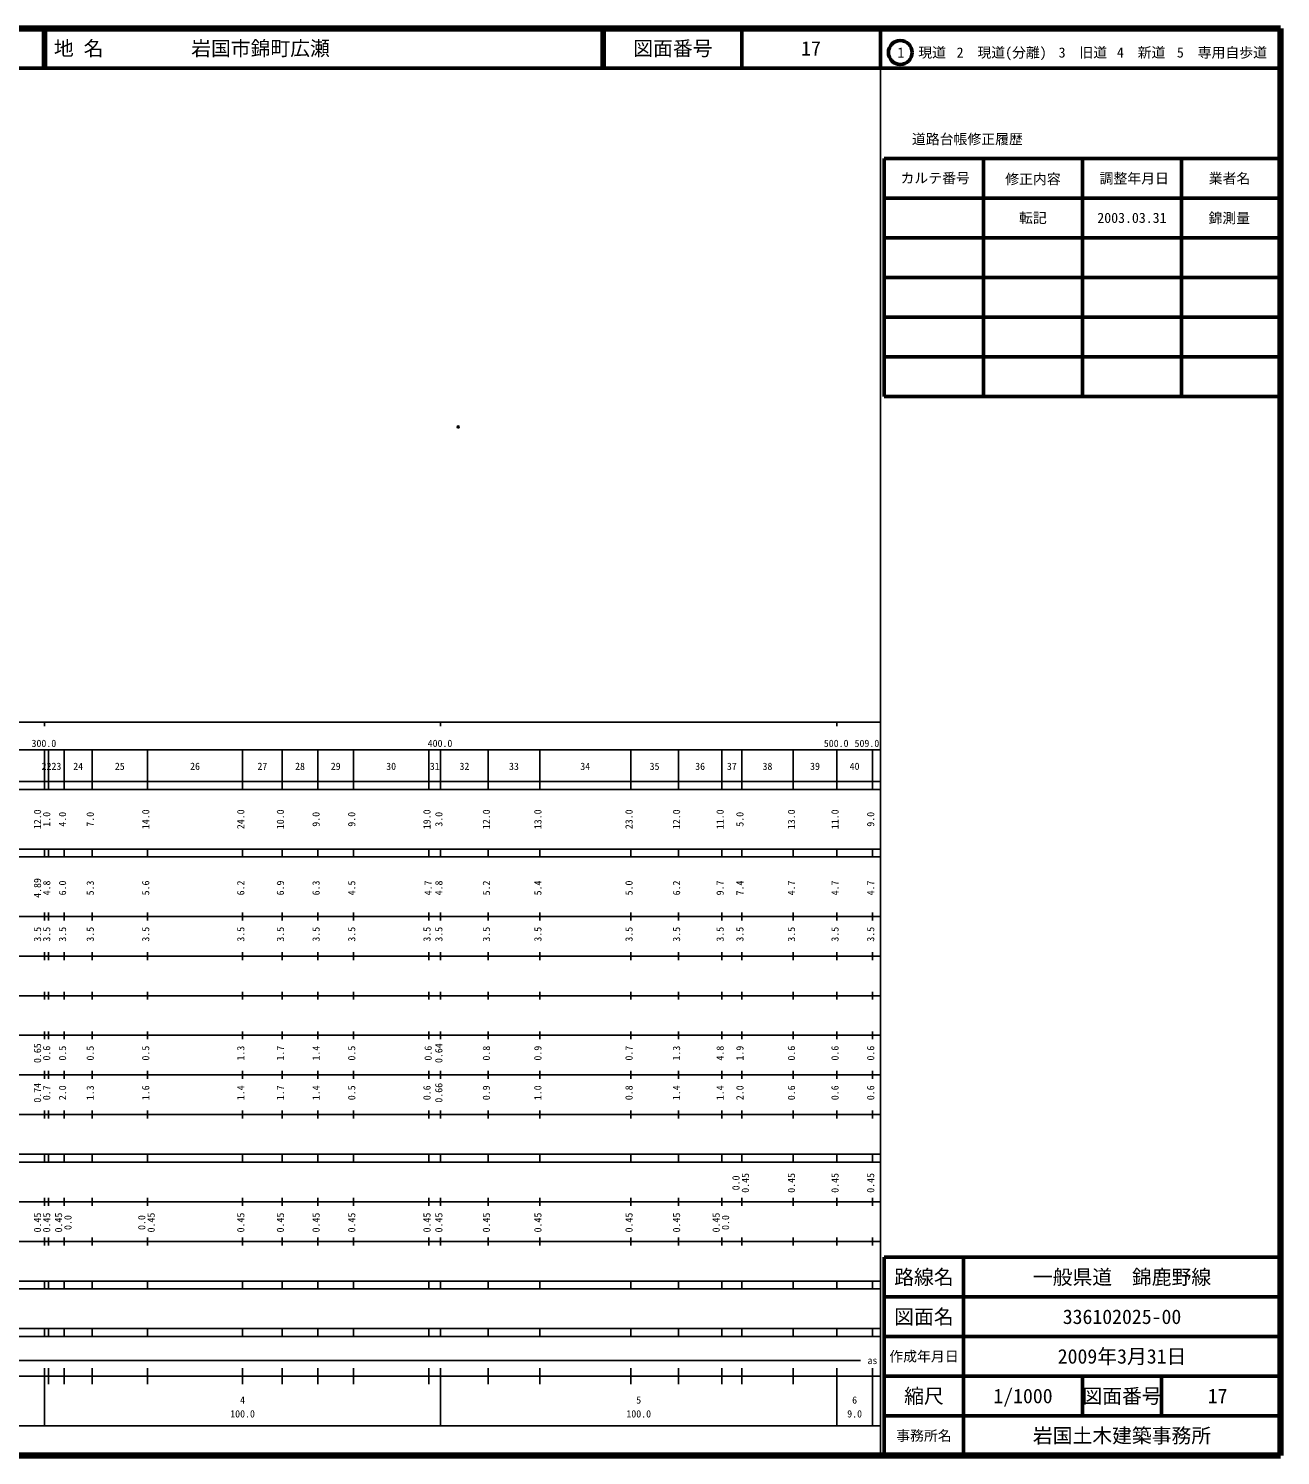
# Model space of a CAD drawing. Units: millimetres on the paper. Extents: x 40 to 680, y 20 to 380.
# Drawn here: x 364 to 680, y 20 to 380 of the extents above; entities that cross this region are included whole.
import ezdxf
from ezdxf.enums import TextEntityAlignment as Align

# ---------------------------------------------------------------- set-up
doc = ezdxf.new("R2010")
doc.units = ezdxf.units.MM
doc.header["$PDMODE"] = 32
doc.header["$PDSIZE"] = 0.5
doc.layers.add('M-OTRS', color=6, linetype='Continuous')
doc.layers.add('M-TTL-TXT', color=7, linetype='Continuous')
for name, color, linetype, lineweight in [('M-TTL', 2, 'Continuous', 140), ('M-TTL-BAND', 7, 'Continuous', 25), ('M-TTL-FRAM', 2, 'Continuous', 50), ('M-TTL-LINE', 7, 'Continuous', 50)]:
    doc.layers.add(name, color=color, linetype=linetype, lineweight=lineweight)
doc.styles.add('ＭＳ ゴシック', font='')
doc.styles.get('ＭＳ ゴシック').set_extended_font_data('MS Gothic')

msp = doc.modelspace()

# ---------------------------------------------------------------- linework, layer by layer
at = {"layer": 'M-OTRS'}
msp.add_point((472.44, 279.476), dxfattribs=at)
at = {"layer": 'M-TTL'}
for p, q in [((680, 380), (40, 380)), ((680, 20), (680, 380)), ((40, 20), (680, 20))]:
    msp.add_line(p, q, dxfattribs=at)
at = {"layer": 'M-TTL-BAND'}
for p, q in [((579, 20), (579, 370)), ((40, 205), (579, 205)), ((368, 205), (368, 204)), ((468, 205), (468, 204)), ((568, 205), (568, 204)), ((68, 198), (579, 198)), ((368, 188), (368, 198)), ((369, 188), (369, 198)), ((373, 188), (373, 198)), ((380, 188), (380, 198)), ((394, 188), (394, 198)), ((418, 188), (418, 198)), ((428, 188), (428, 198)), ((437, 188), (437, 198)), ((446, 188), (446, 198)), ((465, 188), (465, 198)), ((468, 188), (468, 198)), ((480, 188), (480, 198)), ((493, 188), (493, 198)), ((516, 188), (516, 198)), ((528, 188), (528, 198)), ((539, 188), (539, 198)), ((544, 188), (544, 198)), ((557, 188), (557, 198)), ((568, 188), (568, 198)), ((577, 188), (577, 198)), ((40, 190), (579, 190)), ((40, 188), (579, 188)), ((40, 173), (579, 173)), ((368, 171), (368, 173)), ((369, 171), (369, 173)), ((373, 171), (373, 173)), ((380, 171), (380, 173)), ((394, 171), (394, 173)), ((418, 171), (418, 173)), ((428, 171), (428, 173)), ((437, 171), (437, 173)), ((446, 171), (446, 173)), ((465, 171), (465, 173)), ((468, 171), (468, 173)), ((480, 171), (480, 173)), ((493, 171), (493, 173)), ((516, 171), (516, 173)), ((528, 171), (528, 173)), ((539, 171), (539, 173)), ((544, 171), (544, 173)), ((557, 171), (557, 173)), ((568, 171), (568, 173)), ((577, 171), (577, 173)), ((40, 171), (579, 171)), ((40, 156), (579, 156)), ((368, 155), (368, 157)), ((369, 155), (369, 157)), ((373, 155), (373, 157)), ((380, 155), (380, 157)), ((394, 155), (394, 157)), ((418, 155), (418, 157)), ((428, 155), (428, 157)), ((437, 155), (437, 157)), ((446, 155), (446, 157)), ((465, 155), (465, 157)), ((468, 155), (468, 157)), ((480, 155), (480, 157)), ((493, 155), (493, 157)), ((516, 155), (516, 157)), ((528, 155), (528, 157)), ((539, 155), (539, 157)), ((544, 155), (544, 157)), ((557, 155), (557, 157)), ((568, 155), (568, 157)), ((577, 155), (577, 157)), ((46, 146), (579, 146)), ((368, 145), (368, 147)), ((369, 145), (369, 147)), ((373, 145), (373, 147)), ((380, 145), (380, 147)), ((394, 145), (394, 147)), ((418, 145), (418, 147)), ((428, 145), (428, 147)), ((437, 145), (437, 147)), ((446, 145), (446, 147)), ((465, 145), (465, 147)), ((468, 145), (468, 147)), ((480, 145), (480, 147)), ((493, 145), (493, 147)), ((516, 145), (516, 147)), ((528, 145), (528, 147)), ((539, 145), (539, 147)), ((544, 145), (544, 147)), ((557, 145), (557, 147)), ((568, 145), (568, 147)), ((577, 145), (577, 147)), ((368, 135), (368, 137)), ((369, 135), (369, 137)), ((373, 135), (373, 137)), ((380, 135), (380, 137)), ((394, 135), (394, 137)), ((418, 135), (418, 137)), ((428, 135), (428, 137)), ((437, 135), (437, 137)), ((446, 135), (446, 137)), ((465, 135), (465, 137)), ((468, 135), (468, 137)), ((480, 135), (480, 137)), ((493, 135), (493, 137)), ((516, 135), (516, 137)), ((528, 135), (528, 137)), ((539, 135), (539, 137)), ((544, 135), (544, 137)), ((557, 135), (557, 137)), ((568, 135), (568, 137)), ((577, 135), (577, 137)), ((52, 136), (579, 136)), ((46, 126), (579, 126)), ((368, 125), (368, 127)), ((369, 125), (369, 127)), ((373, 125), (373, 127)), ((380, 125), (380, 127)), ((394, 125), (394, 127)), ((418, 125), (418, 127)), ((428, 125), (428, 127)), ((437, 125), (437, 127)), ((446, 125), (446, 127)), ((465, 125), (465, 127)), ((468, 125), (468, 127)), ((480, 125), (480, 127)), ((493, 125), (493, 127)), ((516, 125), (516, 127)), ((528, 125), (528, 127)), ((539, 125), (539, 127)), ((544, 125), (544, 127)), ((557, 125), (557, 127)), ((568, 125), (568, 127)), ((577, 125), (577, 127)), ((52, 116), (579, 116)), ((368, 115), (368, 117)), ((369, 115), (369, 117)), ((373, 115), (373, 117)), ((380, 115), (380, 117)), ((394, 115), (394, 117)), ((418, 115), (418, 117)), ((428, 115), (428, 117)), ((437, 115), (437, 117)), ((446, 115), (446, 117)), ((465, 115), (465, 117)), ((468, 115), (468, 117)), ((480, 115), (480, 117)), ((493, 115), (493, 117)), ((516, 115), (516, 117)), ((528, 115), (528, 117)), ((539, 115), (539, 117)), ((544, 115), (544, 117)), ((557, 115), (557, 117)), ((568, 115), (568, 117)), ((577, 115), (577, 117)), ((46, 106), (579, 106)), ((368, 105), (368, 107)), ((369, 105), (369, 107)), ((373, 105), (373, 107)), ((380, 105), (380, 107)), ((394, 105), (394, 107)), ((418, 105), (418, 107)), ((428, 105), (428, 107)), ((437, 105), (437, 107)), ((446, 105), (446, 107)), ((465, 105), (465, 107)), ((468, 105), (468, 107)), ((480, 105), (480, 107)), ((493, 105), (493, 107)), ((516, 105), (516, 107)), ((528, 105), (528, 107)), ((539, 105), (539, 107)), ((544, 105), (544, 107)), ((557, 105), (557, 107)), ((568, 105), (568, 107)), ((577, 105), (577, 107)), ((40, 96), (579, 96)), ((40, 94), (579, 94)), ((368, 94), (368, 96)), ((369, 94), (369, 96)), ((373, 94), (373, 96)), ((380, 94), (380, 96)), ((394, 94), (394, 96)), ((418, 94), (418, 96)), ((428, 94), (428, 96)), ((437, 94), (437, 96)), ((446, 94), (446, 96)), ((465, 94), (465, 96)), ((468, 94), (468, 96)), ((480, 94), (480, 96)), ((493, 94), (493, 96)), ((516, 94), (516, 96)), ((528, 94), (528, 96)), ((539, 94), (539, 96)), ((544, 94), (544, 96)), ((557, 94), (557, 96)), ((568, 94), (568, 96)), ((577, 94), (577, 96)), ((49, 84), (579, 84)), ((368, 83), (368, 85)), ((369, 83), (369, 85)), ((373, 83), (373, 85)), ((380, 83), (380, 85)), ((394, 83), (394, 85)), ((418, 83), (418, 85)), ((428, 83), (428, 85)), ((437, 83), (437, 85)), ((446, 83), (446, 85)), ((465, 83), (465, 85)), ((468, 83), (468, 85)), ((480, 83), (480, 85)), ((493, 83), (493, 85)), ((516, 83), (516, 85)), ((528, 83), (528, 85)), ((539, 83), (539, 85)), ((544, 83), (544, 85)), ((557, 83), (557, 85)), ((568, 83), (568, 85)), ((577, 83), (577, 85)), ((40, 74), (579, 74)), ((368, 73), (368, 75)), ((369, 73), (369, 75)), ((373, 73), (373, 75)), ((380, 73), (380, 75)), ((394, 73), (394, 75)), ((418, 73), (418, 75)), ((428, 73), (428, 75)), ((437, 73), (437, 75)), ((446, 73), (446, 75)), ((465, 73), (465, 75)), ((468, 73), (468, 75)), ((480, 73), (480, 75)), ((493, 73), (493, 75)), ((516, 73), (516, 75)), ((528, 73), (528, 75)), ((539, 73), (539, 75)), ((544, 73), (544, 75)), ((557, 73), (557, 75)), ((568, 73), (568, 75)), ((577, 73), (577, 75)), ((40, 64), (579, 64)), ((40, 62), (579, 62)), ((368, 62), (368, 64)), ((369, 62), (369, 64)), ((373, 62), (373, 64)), ((380, 62), (380, 64)), ((394, 62), (394, 64)), ((418, 62), (418, 64)), ((428, 62), (428, 64)), ((437, 62), (437, 64)), ((446, 62), (446, 64)), ((465, 62), (465, 64)), ((468, 62), (468, 64)), ((480, 62), (480, 64)), ((493, 62), (493, 64)), ((516, 62), (516, 64)), ((528, 62), (528, 64)), ((539, 62), (539, 64)), ((544, 62), (544, 64)), ((557, 62), (557, 64)), ((568, 62), (568, 64)), ((577, 62), (577, 64)), ((40, 52), (579, 52)), ((368, 50), (368, 52)), ((369, 50), (369, 52)), ((373, 50), (373, 52)), ((380, 50), (380, 52)), ((394, 50), (394, 52)), ((418, 50), (418, 52)), ((428, 50), (428, 52)), ((437, 50), (437, 52)), ((446, 50), (446, 52)), ((465, 50), (465, 52)), ((468, 50), (468, 52)), ((480, 50), (480, 52)), ((493, 50), (493, 52)), ((516, 50), (516, 52)), ((528, 50), (528, 52)), ((539, 50), (539, 52)), ((544, 50), (544, 52)), ((557, 50), (557, 52)), ((568, 50), (568, 52)), ((577, 50), (577, 52)), ((40, 50), (579, 50)), ((71, 44), (574, 44)), ((40, 40), (579, 40)), ((368, 27.5), (368, 42)), ((369, 38), (369, 42)), ((373, 38), (373, 42)), ((380, 38), (380, 42)), ((394, 38), (394, 42)), ((418, 38), (418, 42)), ((428, 38), (428, 42)), ((437, 38), (437, 42)), ((446, 38), (446, 42)), ((465, 38), (465, 42)), ((468, 27.5), (468, 42)), ((480, 38), (480, 42)), ((493, 38), (493, 42)), ((516, 38), (516, 42)), ((528, 38), (528, 42)), ((539, 38), (539, 42)), ((544, 38), (544, 42)), ((557, 38), (557, 42)), ((568, 27.5), (568, 42)), ((577, 27.5), (577, 42)), ((68, 27.5), (579, 27.5))]:
    msp.add_line(p, q, dxfattribs=at)
at = {"layer": 'M-TTL-FRAM'}
for p, q in [((580, 347.197), (580, 287.197)), ((580, 347.197), (680, 347.197)), ((580, 287.197), (680, 287.197)), ((680, 70), (580, 70)), ((580, 70), (580, 20))]:
    msp.add_line(p, q, dxfattribs=at)
at = {"layer": 'M-TTL-LINE'}
for p, q in [((367.75, 380), (367.75, 370)), ((368.25, 380), (368.25, 370)), ((508.747, 380), (508.747, 370)), ((509.247, 380), (509.247, 370)), ((543.997, 380), (543.997, 370)), ((579, 380), (579, 370)), ((40, 370), (680, 370)), ((605, 347.197), (605, 287.197)), ((630, 347.197), (630, 287.197)), ((655, 347.197), (655, 287.197)), ((580, 337.197), (680, 337.197)), ((580, 327.197), (680, 327.197)), ((580, 317.197), (680, 317.197)), ((580, 307.197), (680, 307.197)), ((580, 297.197), (680, 297.197)), ((600, 70), (600, 20)), ((680, 60), (580, 60)), ((680, 50), (580, 50)), ((680, 40), (580, 40)), ((630, 40), (630, 30)), ((650, 40), (650, 30)), ((680, 30), (580, 30))]:
    msp.add_line(p, q, dxfattribs=at)
msp.add_circle((584.031, 373.958), 3, dxfattribs=at)

# ---------------------------------------------------------------- texts
at = {"layer": 'M-TTL-BAND', "style": 'ＭＳ ゴシック'}
for s, p in [('300.0', (367.844, 198.195)), ('400.0', (467.844, 198.195)), ('500.0', (567.844, 198.195)), ('509.0', (575.601, 198.195)), ('22', (368.5, 192.405)), ('23', (371, 192.405)), ('24', (376.5, 192.405)), ('25', (387, 192.405)), ('26', (406, 192.405)), ('27', (423, 192.405)), ('28', (432.5, 192.405)), ('29', (441.5, 192.405)), ('30', (455.5, 192.405)), ('31', (466.5, 192.405)), ('32', (474, 192.405)), ('33', (486.5, 192.405)), ('34', (504.5, 192.405)), ('35', (522, 192.405)), ('36', (533.5, 192.405)), ('37', (541.5, 192.405)), ('38', (550.5, 192.405)), ('39', (562.5, 192.405)), ('40', (572.5, 192.405)), ('as', (577, 42.5)), ('4', (418, 32.523)), ('5', (518, 32.523)), ('6', (572.5, 32.523)), ('100.0', (418, 29.033)), ('100.0', (518, 29.033)), ('9.0', (572.5, 29.033))]:
    msp.add_text(s, height=1.833, dxfattribs=at).set_placement(p, align=Align.BOTTOM_CENTER)
for s, p in [('12.0', (367.685, 180.5)), ('1.0', (370, 180.5)), ('4.0', (374, 180.5)), ('7.0', (381, 180.5)), ('14.0', (395, 180.5)), ('24.0', (419, 180.5)), ('10.0', (429, 180.5)), ('9.0', (438, 180.5)), ('9.0', (447, 180.5)), ('19.0', (466, 180.5)), ('3.0', (469, 180.5)), ('12.0', (481, 180.5)), ('13.0', (494, 180.5)), ('23.0', (517, 180.5)), ('12.0', (529, 180.5)), ('11.0', (540, 180.5)), ('5.0', (545, 180.5)), ('13.0', (558, 180.5)), ('11.0', (569, 180.5)), ('9.0', (578, 180.5)), ('4.89', (367.685, 163.174)), ('4.8', (370, 163.174)), ('6.0', (374, 163.174)), ('5.3', (381, 163.174)), ('5.6', (395, 163.174)), ('6.2', (419, 163.174)), ('6.9', (429, 163.174)), ('6.3', (438, 163.174)), ('4.5', (447, 163.174)), ('4.7', (466.299, 163.174)), ('4.8', (469, 163.174)), ('5.2', (481, 163.174)), ('5.4', (494, 163.174)), ('5.0', (517, 163.174)), ('6.2', (529, 163.174)), ('9.7', (540, 163.174)), ('7.4', (545, 163.174)), ('4.7', (558, 163.174)), ('4.7', (569, 163.174)), ('4.7', (578, 163.174)), ('3.5', (367.685, 151.5)), ('3.5', (370, 151.5)), ('3.5', (374, 151.5)), ('3.5', (381, 151.5)), ('3.5', (395, 151.5)), ('3.5', (419, 151.5)), ('3.5', (429, 151.5)), ('3.5', (438, 151.5)), ('3.5', (447, 151.5)), ('3.5', (466, 151.5)), ('3.5', (469, 151.5)), ('3.5', (481, 151.5)), ('3.5', (494, 151.5)), ('3.5', (517, 151.5)), ('3.5', (529, 151.5)), ('3.5', (540, 151.5)), ('3.5', (545, 151.5)), ('3.5', (558, 151.5)), ('3.5', (569, 151.5)), ('3.5', (578, 151.5)), ('0.65', (367.685, 121.5)), ('0.6', (370, 121.5)), ('0.5', (374, 121.5)), ('0.5', (381, 121.5)), ('0.5', (395, 121.5)), ('1.3', (419, 121.5)), ('1.7', (429, 121.5)), ('1.4', (438, 121.5)), ('0.5', (447, 121.5)), ('0.6', (466.299, 121.5)), ('0.64', (469, 121.5)), ('0.8', (481, 121.5)), ('0.9', (494, 121.5)), ('0.7', (517, 121.5)), ('1.3', (529, 121.5)), ('4.8', (540, 121.5)), ('1.9', (545, 121.5)), ('0.6', (558, 121.5)), ('0.6', (569, 121.5)), ('0.6', (578, 121.5)), ('0.74', (367.685, 111.5)), ('0.7', (370, 111.5)), ('2.0', (374, 111.5)), ('1.3', (381, 111.5)), ('1.6', (395, 111.5)), ('1.4', (419, 111.5)), ('1.7', (429, 111.5)), ('1.4', (438, 111.5)), ('0.5', (447, 111.5)), ('0.6', (466, 111.5)), ('0.66', (469, 111.5)), ('0.9', (481, 111.5)), ('1.0', (494, 111.5)), ('0.8', (517, 111.5)), ('1.4', (529, 111.5)), ('1.4', (540, 111.5)), ('2.0', (545, 111.5)), ('0.6', (558, 111.5)), ('0.6', (569, 111.5)), ('0.6', (578, 111.5)), ('0.0', (544, 88.764)), ('0.45', (546.37, 88.764)), ('0.45', (558, 88.764)), ('0.45', (569, 88.764)), ('0.45', (578, 88.764)), ('0.45', (367.685, 78.764)), ('0.45', (370, 78.764)), ('0.45', (373, 78.764)), ('0.0', (375.37, 78.764)), ('0.0', (394, 78.764)), ('0.45', (396.37, 78.764)), ('0.45', (419, 78.764)), ('0.45', (429, 78.764)), ('0.45', (438, 78.764)), ('0.45', (447, 78.764)), ('0.45', (466, 78.764)), ('0.45', (469, 78.764)), ('0.45', (481, 78.764)), ('0.45', (494, 78.764)), ('0.45', (517, 78.764)), ('0.45', (529, 78.764)), ('0.45', (539, 78.764)), ('0.0', (541.37, 78.764))]:
    msp.add_text(s, height=1.833, rotation=90, dxfattribs=at).set_placement(p, align=Align.BOTTOM_CENTER)
at = {"layer": 'M-TTL-TXT', "style": 'ＭＳ ゴシック'}
for s, p in [('地 名', (370.38, 375)), ('岩国市錦町広瀬', (405.024, 375))]:
    msp.add_text(s, height=3.666, dxfattribs=at).set_placement(p, align=Align.MIDDLE_LEFT)
for s, height, p in [('図面番号', 3.666, (526.622, 375)), ('17', 3.666, (561.497, 375)), ('1\u3000現道', 2.566, (589.448, 373.958)), ('2\u3000現道(分離)', 2.566, (609.619, 373.958)), ('3\u3000旧道', 2.566, (630.121, 373.958)), ('4\u3000新道', 2.566, (644.824, 373.958)), ('5\u3000専用自歩道', 2.566, (665.228, 373.958)), ('道路台帳修正履歴', 2.566, (600.968, 352.113)), ('カルテ番号', 2.566, (592.839, 342.277)), ('修正内容', 2.566, (617.509, 342.023)), ('調整年月日', 2.566, (643.089, 342.197)), ('業者名', 2.566, (667.134, 342.197)), ('転記', 2.566, (617.5, 332.245)), ('2003.03.31', 2.566, (642.5, 332.245)), ('錦測量', 2.566, (667.077, 332.189)), ('路線名', 3.666, (590, 65)), ('路線名', 3.666, (590, 65)), ('一般県道\u3000錦鹿野線', 3.666, (640, 65)), ('図面名', 3.666, (590, 55)), ('図面名', 3.666, (590, 55)), ('336102025-00', 3.666, (640, 55)), ('2009年3月31日', 3.666, (640, 45)), ('作成年月日', 2.566, (590, 45)), ('作成年月日', 2.566, (590, 45)), ('縮尺', 3.666, (590, 35)), ('縮尺', 3.666, (590, 35)), ('1/1000', 3.666, (615, 35)), ('図面番号', 3.666, (640, 35)), ('図面番号', 3.666, (640, 35)), ('17', 3.666, (664.125, 35)), ('事務所名', 2.566, (590, 25)), ('事務所名', 2.566, (590, 25)), ('岩国土木建築事務所', 3.666, (640, 25))]:
    msp.add_text(s, height=height, dxfattribs=at).set_placement(p, align=Align.MIDDLE_CENTER)

doc.saveas('drawing.dxf')
